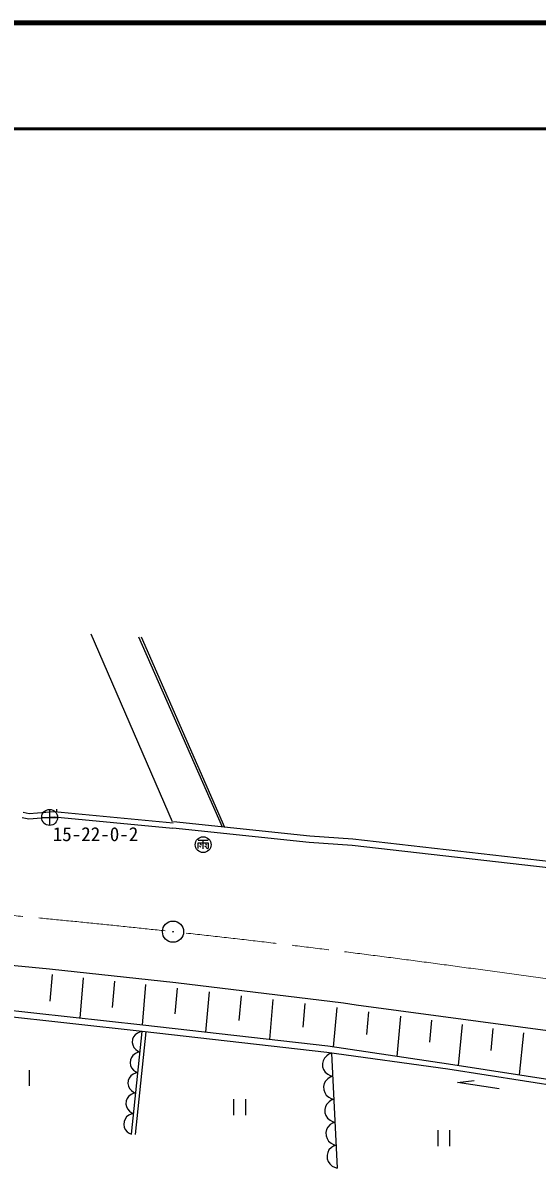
# Model space of a CAD drawing. Units: millimetres, scale not verified. Extents: x 40165 to 680165, y 20546 to 380546.
# Drawn here: x 448514 to 497043, y 272568 to 380546 of the extents above; entities that cross this region are included whole.
import ezdxf
from ezdxf.enums import TextEntityAlignment as Align

# ---------------------------------------------------------------- set-up
doc = ezdxf.new("R2010")
doc.units = ezdxf.units.MM
doc.header["$LTSCALE"] = 1000
doc.linetypes.add('CHAIN', pattern=[18.5, 12, -1.5, 3.5, -1.5])
for name, color, linetype, lineweight in [('M-BGD', 7, 'Continuous', 25), ('M-BMK', 2, 'CHAIN', 13), ('M-BMK-SRVR', 3, 'Continuous', 25), ('M-TTL', 2, 'Continuous', 140), ('M-TTL-LINE', 7, 'Continuous', 50)]:
    doc.layers.add(name, color=color, linetype=linetype, lineweight=lineweight)
doc.styles.add('ＭＳ ゴシック', font='')
doc.styles.get('ＭＳ ゴシック').set_extended_font_data('MS Gothic')

# ---------------------------------------------------------------- blocks, each defined once
blk = doc.blocks.new('BUHIN2')
at = {"color": 3, "linetype": 'Continuous', "lineweight": 25}
blk.add_circle((0, 0), 30, dxfattribs=at)
blk = doc.blocks.new('BUHIN1')
at = {"layer": 'M-BGD'}
blk.add_circle((0, 0), 22.5, dxfattribs=at)

msp = doc.modelspace()

# ---------------------------------------------------------------- linework, layer by layer
at = {"layer": 'M-BGD'}
for p, q in [((462647, 305222), (454944, 322925)), ((459439, 322673), (467312, 304738)), ((459663, 322660), (467541, 304714)), ((448438, 305635), (449075, 305488)), ((448550, 306122), (449111, 305993)), ((449075, 305488), (451474, 305690)), ((449111, 305993), (451477, 306192)), ((451474, 305690), (462651, 304622)), ((451477, 306192), (462698, 305120)), ((451709, 306200), (451718, 306399)), ((475528, 303277), (462651, 304622)), ((475580, 303875), (462713, 305219)), ((465058, 303476), (465992, 303476)), ((465527, 302685), (465527, 303476)), ((479637, 303597), (475580, 303875)), ((528027, 298061), (479665, 303594)), ((465058, 302696), (465058, 303248)), ((465058, 303248), (465996, 303248)), ((465171, 302966), (465306, 302824)), ((465242, 303146), (465377, 303004)), ((465700, 302966), (465831, 302828)), ((465752, 303146), (465872, 303008)), ((465940, 302685), (465853, 302738)), ((465977, 302704), (465940, 302685)), ((465996, 302734), (465977, 302704)), ((465996, 303248), (465996, 302734)), ((479596, 302998), (475528, 303277)), ((527959, 297465), (479596, 302998)), ((439043, 292519), (451022, 291353)), ((451022, 291353), (462933, 290061)), ((451273, 290823), (451048, 288308)), ((454215, 290504), (453875, 286700)), ((457158, 290184), (456936, 287708)), ((460100, 289865), (459759, 286051)), ((463077, 289540), (462866, 287099)), ((462933, 290061), (478784, 288147)), ((466089, 289176), (465758, 285369)), ((469100, 288813), (468897, 286478)), ((472111, 288449), (471784, 284683)), ((459762, 285447), (439903, 287637)), ((459827, 286044), (439963, 288234)), ((475122, 288085), (474929, 285857)), ((478133, 287722), (477809, 283980)), ((478784, 288147), (479971, 287975)), ((479971, 287975), (534887, 280589)), ((481140, 287312), (480954, 285165)), ((484148, 286903), (483817, 283093)), ((487090, 286503), (486878, 284428)), ((458758, 275768), (459762, 285447)), ((459098, 285134), (458960, 284933)), ((459331, 285301), (459098, 285134)), ((460109, 285408), (459107, 275732)), ((459531, 285398), (459331, 285301)), ((459762, 285447), (459531, 285398)), ((477206, 283462), (459762, 285447)), ((477284, 284057), (459827, 286044)), ((489983, 286110), (489587, 282237)), ((492877, 285716), (492667, 283664)), ((495770, 285323), (495363, 281348)), ((458864, 284714), (458833, 284413)), ((458833, 284413), (458882, 284178)), ((458960, 284933), (458864, 284714)), ((458882, 284178), (458976, 283954)), ((488680, 282376), (477284, 284057)), ((458759, 282998), (458663, 282778)), ((458897, 283199), (458759, 282998)), ((459130, 283365), (458897, 283199)), ((458976, 283954), (459169, 283743)), ((459331, 283462), (459130, 283365)), ((459169, 283743), (459346, 283612)), ((459561, 283511), (459331, 283462)), ((459346, 283612), (459561, 283511)), ((476970, 282940), (476852, 282695)), ((477198, 283163), (476970, 282940)), ((477402, 283303), (477198, 283163)), ((488610, 281901), (477206, 283462)), ((477647, 283397), (477402, 283303)), ((477647, 283397), (478187, 272568)), ((458663, 282778), (458632, 282478)), ((458632, 282478), (458681, 282243)), ((458681, 282243), (458775, 282018)), ((458775, 282018), (458968, 281807)), ((476852, 282695), (476783, 282437)), ((476783, 282437), (476800, 282101)), ((476800, 282101), (476894, 281851)), ((476894, 281851), (477036, 281619)), ((530070, 275402), (488610, 281901)), ((530152, 275875), (488680, 282376)), ((449133, 280316), (449133, 281816)), ((458462, 280842), (458431, 280542)), ((458559, 281062), (458462, 280842)), ((458697, 281263), (458559, 281062)), ((458929, 281429), (458697, 281263)), ((459130, 281526), (458929, 281429)), ((458968, 281807), (459146, 281676)), ((459360, 281575), (459130, 281526)), ((459146, 281676), (459360, 281575)), ((477078, 280774), (476960, 280529)), ((477036, 281619), (477285, 281419)), ((477306, 280997), (477078, 280774)), ((477285, 281419), (477502, 281305)), ((477510, 281138), (477306, 280997)), ((477502, 281305), (477755, 281231)), ((477755, 281231), (477510, 281138)), ((489545, 280643), (491093, 280841)), ((458431, 280542), (458480, 280307)), ((458480, 280307), (458574, 280082)), ((458574, 280082), (458768, 279871)), ((458768, 279871), (458945, 279740)), ((458945, 279740), (459160, 279640)), ((476960, 280529), (476891, 280271)), ((476891, 280271), (476908, 279935)), ((476908, 279935), (477002, 279685)), ((477002, 279685), (477144, 279453)), ((493469, 280039), (489545, 280643)), ((458262, 278906), (458231, 278606)), ((458231, 278606), (458280, 278371)), ((458358, 279126), (458262, 278906)), ((458496, 279327), (458358, 279126)), ((458729, 279493), (458496, 279327)), ((458929, 279590), (458729, 279493)), ((459160, 279640), (458929, 279590)), ((468402, 279072), (468402, 277572)), ((469553, 277572), (469553, 279072)), ((477186, 278608), (477068, 278364)), ((477144, 279453), (477392, 279254)), ((477413, 278831), (477186, 278608)), ((477392, 279254), (477610, 279140)), ((477618, 278972), (477413, 278831)), ((477610, 279140), (477863, 279065)), ((477863, 279065), (477618, 278972)), ((458280, 278371), (458374, 278146)), ((458528, 277558), (458296, 277391)), ((458374, 278146), (458567, 277935)), ((458729, 277654), (458528, 277558)), ((458567, 277935), (458744, 277804)), ((458959, 277704), (458729, 277654)), ((458744, 277804), (458959, 277704)), ((477068, 278364), (476999, 278105)), ((476999, 278105), (477016, 277769)), ((477016, 277769), (477110, 277519)), ((477110, 277519), (477252, 277287)), ((458061, 276970), (458030, 276670)), ((458030, 276670), (458079, 276435)), ((458157, 277190), (458061, 276970)), ((458079, 276435), (458173, 276210)), ((458296, 277391), (458157, 277190)), ((477294, 276442), (477176, 276198)), ((477252, 277287), (477500, 277088)), ((477521, 276665), (477294, 276442)), ((477500, 277088), (477718, 276974)), ((477726, 276806), (477521, 276665)), ((477718, 276974), (477971, 276900)), ((477971, 276900), (477726, 276806)), ((458173, 276210), (458367, 275999)), ((458367, 275999), (458544, 275868)), ((458544, 275868), (458758, 275768)), ((477176, 276198), (477107, 275939)), ((477107, 275939), (477124, 275603)), ((477124, 275603), (477218, 275353)), ((477218, 275353), (477359, 275121)), ((487660, 276135), (487660, 274635)), ((488811, 274635), (488811, 276135)), ((477402, 274277), (477283, 274032)), ((477359, 275121), (477608, 274922)), ((477629, 274500), (477402, 274277)), ((477608, 274922), (477826, 274808)), ((477834, 274640), (477629, 274500)), ((477826, 274808), (478079, 274734)), ((478079, 274734), (477834, 274640)), ((477283, 274032), (477215, 273773)), ((477215, 273773), (477232, 273438)), ((477232, 273438), (477326, 273187)), ((477326, 273187), (477467, 272955)), ((477467, 272955), (477716, 272756)), ((477716, 272756), (477934, 272642)), ((477934, 272642), (478187, 272568))]:
    msp.add_line(p, q, dxfattribs=at)
msp.add_circle((465527, 303060), 746, dxfattribs=at)
at = {"layer": 'M-BMK'}
msp.add_line((490779, 291404), (562236, 281591), dxfattribs=at)
for start, end in [(83.84467, 89.4447), (82.18048, 83.73007)]:
    msp.add_arc((354726, -699297), 1000000, start, end, dxfattribs=at)
at = {"layer": 'M-BMK-SRVR'}
for p, q in [((450287, 305632), (451787, 305632)), ((451037, 306382), (451037, 304882))]:
    msp.add_line(p, q, dxfattribs=at)
for centre, radius in [((451037, 305632), 750), ((462686, 294858), 1000)]:
    msp.add_circle(centre, radius, dxfattribs=at)
at = {"layer": 'M-TTL'}
msp.add_line((680165, 380546), (40165, 380546), dxfattribs=at)
at = {"layer": 'M-TTL-LINE'}
msp.add_line((40165, 370546), (680165, 370546), dxfattribs=at)

# ---------------------------------------------------------------- block references
at = {"rotation": 160.68827}
msp.add_blockref('BUHIN1', (462686, 294858), dxfattribs=at)
at = {"layer": 'M-BMK-SRVR'}
msp.add_blockref('BUHIN2', (462686, 294858), dxfattribs=at)

# ---------------------------------------------------------------- texts
at = {"layer": 'M-BGD', "style": 'ＭＳ ゴシック'}
msp.add_text('15-22-0-2', height=1320, dxfattribs=at).set_placement((451326, 302999), align=Align.BOTTOM_LEFT)

doc.saveas('drawing.dxf')
